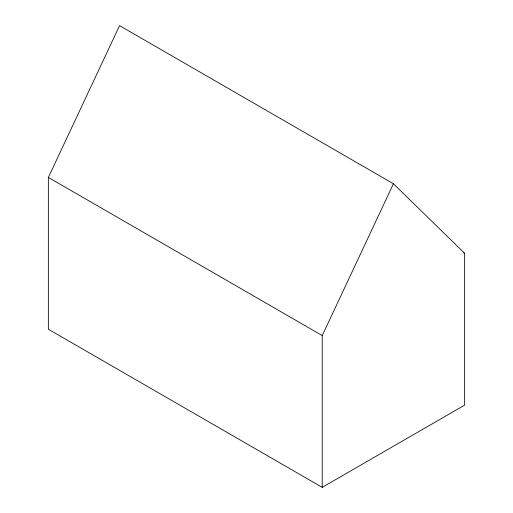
<?xml version="1.0" encoding="UTF-8"?>
<svg xmlns="http://www.w3.org/2000/svg" width="513" height="513" viewBox="0 0 513 513"><rect width="100%" height="100%" fill="white"/><g stroke="black" fill="none" stroke-linecap="round" stroke-linejoin="round"><path stroke-width="0.77" d="M48.363 177.44L119.567 25.65L393.433 183.763L464.637 253.339L464.637 405.129L322.228 487.35L48.363 329.237L48.363 177.44L322.228 335.56L322.228 487.35M322.228 335.56L393.433 183.763M463.252 252.537L464.637 253.339"/></g></svg>
